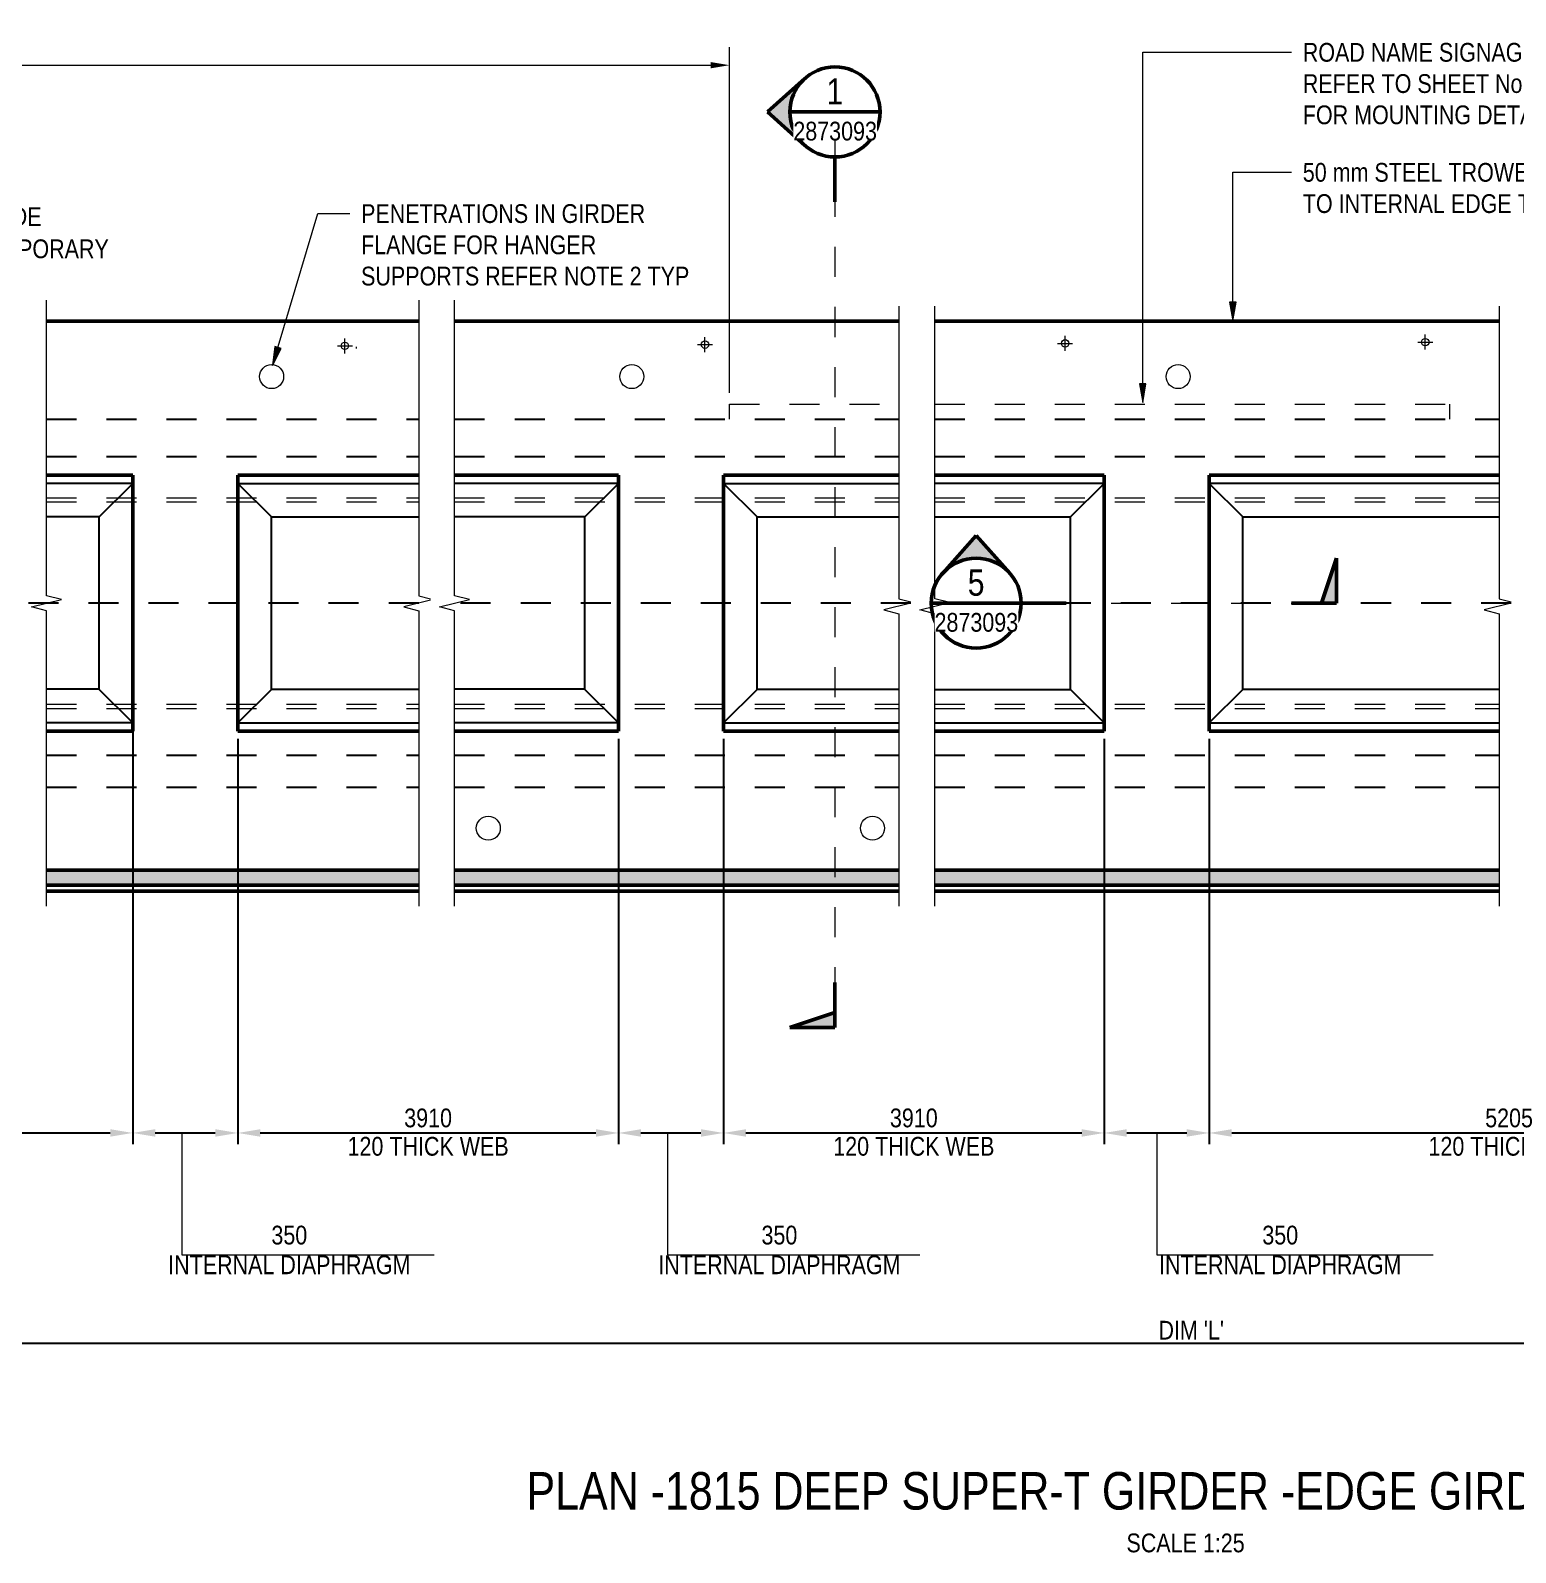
# Model space of a CAD drawing. Header units: metres. Extents: x 17.8 to 37.4, y 3.4 to 57.8.
# Drawn here: x 23.7 to 28.65, y 52.5 to 57.58 of the extents above; entities that cross this region are included whole.
import ezdxf

# ---------------------------------------------------------------- set-up
doc = ezdxf.new("R2010")
doc.units = ezdxf.units.M
for name, pattern in [('Dot_Section Line', [0.02, 0, -0.02]), ('JacobsCenter', [0.015, 0.009, -0.0015, 0.003, -0.0015]), ('JacobsDash', [0.0045, 0.003, -0.0015])]:
    doc.linetypes.add(name, pattern=pattern)
doc.layers.get('Defpoints').update_dxf_attribs({"color": 41})
for name, color, linetype, lineweight in [('A-ANNO-DIMS', 7, 'Continuous', 9), ('A-DETL', 7, 'Continuous', 13), ('A-DETL-GENF', 7, 'Continuous', 9), ('G-ANNO-SYMB', 7, 'Continuous', 9), ('G-ANNO-TEXT', 7, 'Continuous', 9)]:
    doc.layers.add(name, color=color, linetype=linetype, lineweight=lineweight)
doc.styles.add('Arial Narrow', font='ARIALN.TTF', dxfattribs={"height": 0.0625})
doc.styles.add('Arial Narrow_1', font='ARIALN.TTF', dxfattribs={"height": 0.125})
doc.styles.add('Arial Narrow_3', font='ARIALN.TTF', dxfattribs={"height": 0.0875})
doc.dimstyles.new('____ddd____', dxfattribs={"dimscale": 0.3048, "dimtxt": 0.063964, "dimasz": 0.246063, "dimexe": 0.123031, "dimexo": 0.082021, "dimgap": 0.04101, "dimtad": 1, "dimdec": 0, "dimlfac": 1000, "dimzin": 0, "dimdsep": 46, "dimtxsty": 'Arial Narrow', "dimsah": 1, "dimcen": 0.09, "dimaunit": 1, "dimadec": 4, "dimazin": 0, "dimtfac": 1, "dimtdec": 4, "dimtix": 1, "dimtmove": 0, "dimatfit": 3, "dimfxl": 1, "dimtvp": 1, "dimtolj": 1, "dimtzin": 0, "dimarcsym": 2})
doc.dimstyles.new('____ddd_____1', dxfattribs={"dimscale": 0.3048, "dimtxt": 0.063964, "dimasz": 0.246063, "dimexe": 0.123031, "dimexo": 0.082021, "dimgap": 0.04101, "dimtad": 1, "dimdec": 0, "dimlfac": 1000, "dimzin": 0, "dimdsep": 46, "dimtxsty": 'Arial Narrow', "dimsah": 1, "dimcen": 0.09, "dimaunit": 1, "dimadec": 4, "dimazin": 0, "dimtfac": 1, "dimtdec": 4, "dimtix": 1, "dimtmove": 2, "dimatfit": 3, "dimfxl": 1, "dimtvp": 1, "dimtolj": 1, "dimtzin": 0, "dimarcsym": 2})
doc.dimstyles.new('Dimension_Standard_O__mm_', dxfattribs={"dimscale": 0.3048, "dimtxt": 0.063964, "dimasz": 0.205052, "dimexe": 0.19685, "dimexo": 0.123031, "dimgap": 0.123031, "dimtad": 1, "dimdec": 0, "dimlfac": 1000, "dimzin": 0, "dimdsep": 46, "dimtxsty": 'Arial Narrow', "dimsah": 1, "dimcen": 0.09, "dimaunit": 1, "dimadec": 4, "dimazin": 0, "dimtfac": 1, "dimtdec": 4, "dimtix": 1, "dimtmove": 0, "dimatfit": 3, "dimfxl": 1, "dimtvp": 1, "dimtfill": 1, "dimtolj": 1, "dimtzin": 0, "dimlwd": 18, "dimlwe": 18, "dimarcsym": 2})

# ---------------------------------------------------------------- blocks, each defined once
blk = doc.blocks.new('CS_DET_BreakLine_ViewScale - Std Break-6765182-DRG-2873092 - 1815 SUPER-T GIRDER_CONCRETE_EDGE GIRDERS_PLAN')
at = {"layer": 'A-DETL-GENF'}
for p, q in [((0.925, 0), (-0.05, 0)), ((0.9375, 0.05), (0.925, 0)), ((0.96, -0.0398), (0.9375, 0.05)), ((0.975, 0), (0.965, -0.0398)), ((1.95, 0), (0.975, 0))]:
    blk.add_line(p, q, dxfattribs=at)
blk = doc.blocks.new('CS_DET_BreakLine_ViewScale - Std Break-6765181-DRG-2873092 - 1815 SUPER-T GIRDER_CONCRETE_EDGE GIRDERS_PLAN')
at = {"layer": 'A-DETL-GENF'}
for p, q in [((0.925, 0), (-0.05, 0)), ((0.9375, 0.05), (0.925, 0)), ((0.9625, -0.05), (0.9375, 0.05)), ((0.975, 0), (0.9625, -0.05)), ((1.95, 0), (0.975, 0))]:
    blk.add_line(p, q, dxfattribs=at)
blk = doc.blocks.new('CS_DET_BreakLine_ViewScale - Std Break-6764223-DRG-2873092 - 1815 SUPER-T GIRDER_CONCRETE_EDGE GIRDERS_PLAN')
at = {"layer": 'A-DETL-GENF'}
for p, q in [((0.935, 0), (-0.05, 0)), ((0.9475, 0.05), (0.935, 0)), ((0.9725, -0.05), (0.9475, 0.05)), ((0.985, 0), (0.9725, -0.05)), ((1.97, 0), (0.985, 0))]:
    blk.add_line(p, q, dxfattribs=at)
blk = doc.blocks.new('CS_DET_BreakLine_ViewScale - Std Break-V3-DRG-2873092 - 1815 SUPER-T GIRDER_CONCRETE_EDGE GIRDERS_PLAN')
at = {"layer": 'A-DETL-GENF'}
for p, q in [((0.935, 0), (-0.05, 0)), ((0.9475, 0.05), (0.935, 0)), ((0.97, -0.0398), (0.9475, 0.05)), ((0.985, 0), (0.975, -0.0398)), ((1.97, 0), (0.985, 0))]:
    blk.add_line(p, q, dxfattribs=at)
blk = doc.blocks.new('CS_DET_BreakLine_ViewScale - Std Break-5073521-DRG-2873092 - 1815 SUPER-T GIRDER_CONCRETE_EDGE GIRDERS_PLAN')
at = {"layer": 'A-DETL-GENF'}
for p, q in [((0.935, 0), (-0.05, 0)), ((0.9475, 0.05), (0.935, 0)), ((0.9725, -0.05), (0.9475, 0.05)), ((0.985, 0), (0.9725, -0.05)), ((1.97, 0), (0.985, 0))]:
    blk.add_line(p, q, dxfattribs=at)
blk = doc.blocks.new('DIMBLOCK50-DRG-2873092 - 1815 SUPER-T GIRDER_CONCRETE_EDGE GIRDERS_PLAN')
at = {"layer": 'A-ANNO-DIMS', "color": 0, "lineweight": -2, "transparency": 16777216}
for p, q in [((24.0405, 55.2438), (24.0405, 53.8648)), ((22.7721, 55.2161), (22.7721, 53.8648)), ((22.8471, 53.9023), (23.9655, 53.9023))]:
    blk.add_line(p, q, dxfattribs=at)
at = {"layer": 'A-ANNO-DIMS', "color": 0, "transparency": 16777216}
for points in [[(22.8471, 53.9148), (22.8471, 53.8898), (22.7721, 53.9023)], [(23.9655, 53.9148), (23.9655, 53.8898), (24.0405, 53.9023)]]:
    blk.add_solid(points, dxfattribs=at)
at = {"layer": 'Defpoints', "color": 0, "transparency": 16777216}
for p in [(22.7721, 55.2411), (24.0405, 55.2688), (24.0405, 53.9023)]:
    blk.add_point(p, dxfattribs=at)
at = {"layer": 'A-ANNO-DIMS', "color": 0, "transparency": 16777216, "char_height": 0.0625, "width": 0.645736, "attachment_point": 5, "style": 'Arial Narrow'}
for s, insert in [('\\A1;3910\u200e', (23.4063, 53.952)), ('\\A1;120 THICK WEB', (23.4063, 53.8574))]:
    blk.add_mtext(s, dxfattribs=dict(at, insert=insert))
blk = doc.blocks.new('DIMBLOCK51-DRG-2873092 - 1815 SUPER-T GIRDER_CONCRETE_EDGE GIRDERS_PLAN')
at = {"layer": 'A-ANNO-DIMS', "color": 0, "lineweight": -2, "transparency": 16777216}
for p, q in [((24.0405, 55.2438), (24.0405, 53.8648)), ((24.3905, 55.2161), (24.3905, 53.8648)), ((24.1155, 53.9023), (24.3155, 53.9023))]:
    blk.add_line(p, q, dxfattribs=at)
at = {"layer": 'A-ANNO-DIMS', "color": 0, "transparency": 16777216}
for points in [[(24.1155, 53.9148), (24.1155, 53.8898), (24.0405, 53.9023)], [(24.3155, 53.9148), (24.3155, 53.8898), (24.3905, 53.9023)]]:
    blk.add_solid(points, dxfattribs=at)
at = {"layer": 'Defpoints', "color": 0, "transparency": 16777216}
for p in [(24.0405, 55.2688), (24.3905, 55.2411), (24.3905, 53.9023)]:
    blk.add_point(p, dxfattribs=at)
at = {"layer": 'A-ANNO-DIMS', "color": 0, "transparency": 16777216, "insert": (24.5622, 53.5615), "char_height": 0.0625, "width": 0.971041, "attachment_point": 5, "line_spacing_factor": 0.974696, "style": 'Arial Narrow'}
blk.add_mtext('\\A1;350', dxfattribs=at)
at = {"layer": 'A-ANNO-DIMS', "color": 0, "transparency": 16777216, "insert": (24.5622, 53.4625), "char_height": 0.0625, "width": 0.971041, "attachment_point": 5, "style": 'Arial Narrow'}
blk.add_mtext('\\A1;INTERNAL DIAPHRAGM', dxfattribs=at)
blk = doc.blocks.new('DIMBLOCK52-DRG-2873092 - 1815 SUPER-T GIRDER_CONCRETE_EDGE GIRDERS_PLAN')
at = {"layer": 'A-ANNO-DIMS', "color": 0, "lineweight": -2, "transparency": 16777216}
for p, q in [((24.3905, 55.2161), (24.3905, 53.8648)), ((25.6589, 55.2161), (25.6589, 53.8648)), ((24.4655, 53.9023), (25.5839, 53.9023))]:
    blk.add_line(p, q, dxfattribs=at)
at = {"layer": 'A-ANNO-DIMS', "color": 0, "transparency": 16777216}
for points in [[(24.4655, 53.9148), (24.4655, 53.8898), (24.3905, 53.9023)], [(25.5839, 53.9148), (25.5839, 53.8898), (25.6589, 53.9023)]]:
    blk.add_solid(points, dxfattribs=at)
at = {"layer": 'Defpoints', "color": 0, "transparency": 16777216}
for p in [(24.3905, 55.2411), (25.6589, 55.2411), (25.6589, 53.9023)]:
    blk.add_point(p, dxfattribs=at)
at = {"layer": 'A-ANNO-DIMS', "color": 0, "transparency": 16777216, "char_height": 0.0625, "width": 0.645736, "attachment_point": 5, "style": 'Arial Narrow'}
for s, insert in [('\\A1;3910\u200e', (25.0247, 53.952)), ('\\A1;120 THICK WEB', (25.0247, 53.8574))]:
    blk.add_mtext(s, dxfattribs=dict(at, insert=insert))
blk = doc.blocks.new('DIMBLOCK53-DRG-2873092 - 1815 SUPER-T GIRDER_CONCRETE_EDGE GIRDERS_PLAN')
at = {"layer": 'A-ANNO-DIMS', "color": 0, "lineweight": -2, "transparency": 16777216}
for p, q in [((25.6589, 55.2161), (25.6589, 53.8648)), ((26.0089, 55.2161), (26.0089, 53.8648)), ((25.7339, 53.9023), (25.9339, 53.9023))]:
    blk.add_line(p, q, dxfattribs=at)
at = {"layer": 'A-ANNO-DIMS', "color": 0, "transparency": 16777216}
for points in [[(25.7339, 53.9148), (25.7339, 53.8898), (25.6589, 53.9023)], [(25.9339, 53.9148), (25.9339, 53.8898), (26.0089, 53.9023)]]:
    blk.add_solid(points, dxfattribs=at)
at = {"layer": 'Defpoints', "color": 0, "transparency": 16777216}
for p in [(25.6589, 55.2411), (26.0089, 55.2411), (26.0089, 53.9023)]:
    blk.add_point(p, dxfattribs=at)
at = {"layer": 'A-ANNO-DIMS', "color": 0, "transparency": 16777216, "insert": (26.1952, 53.5615), "char_height": 0.0625, "width": 0.971041, "attachment_point": 5, "line_spacing_factor": 0.974696, "style": 'Arial Narrow'}
blk.add_mtext('\\A1;350', dxfattribs=at)
at = {"layer": 'A-ANNO-DIMS', "color": 0, "transparency": 16777216, "insert": (26.1952, 53.4625), "char_height": 0.0625, "width": 0.971041, "attachment_point": 5, "style": 'Arial Narrow'}
blk.add_mtext('\\A1;INTERNAL DIAPHRAGM', dxfattribs=at)
blk = doc.blocks.new('DIMBLOCK54-DRG-2873092 - 1815 SUPER-T GIRDER_CONCRETE_EDGE GIRDERS_PLAN')
at = {"layer": 'A-ANNO-DIMS', "color": 0, "lineweight": -2, "transparency": 16777216}
for p, q in [((26.0089, 55.2161), (26.0089, 53.8648)), ((27.2774, 55.2161), (27.2774, 53.8648)), ((26.0839, 53.9023), (27.2024, 53.9023))]:
    blk.add_line(p, q, dxfattribs=at)
at = {"layer": 'A-ANNO-DIMS', "color": 0, "transparency": 16777216}
for points in [[(26.0839, 53.9148), (26.0839, 53.8898), (26.0089, 53.9023)], [(27.2024, 53.9148), (27.2024, 53.8898), (27.2774, 53.9023)]]:
    blk.add_solid(points, dxfattribs=at)
at = {"layer": 'Defpoints', "color": 0, "transparency": 16777216}
for p in [(26.0089, 55.2411), (27.2774, 55.2411), (27.2774, 53.9023)]:
    blk.add_point(p, dxfattribs=at)
at = {"layer": 'A-ANNO-DIMS', "color": 0, "transparency": 16777216, "char_height": 0.0625, "width": 0.645736, "attachment_point": 5, "style": 'Arial Narrow'}
for s, insert in [('\\A1;3910\u200e', (26.6431, 53.952)), ('\\A1;120 THICK WEB', (26.6431, 53.8574))]:
    blk.add_mtext(s, dxfattribs=dict(at, insert=insert))
blk = doc.blocks.new('DIMBLOCK55-DRG-2873092 - 1815 SUPER-T GIRDER_CONCRETE_EDGE GIRDERS_PLAN')
at = {"layer": 'A-ANNO-DIMS', "color": 0, "lineweight": -2, "transparency": 16777216}
for p, q in [((27.2774, 55.2161), (27.2774, 53.8648)), ((27.6274, 55.2161), (27.6274, 53.8648)), ((27.3524, 53.9023), (27.5524, 53.9023))]:
    blk.add_line(p, q, dxfattribs=at)
at = {"layer": 'A-ANNO-DIMS', "color": 0, "transparency": 16777216}
for points in [[(27.3524, 53.9148), (27.3524, 53.8898), (27.2774, 53.9023)], [(27.5524, 53.9148), (27.5524, 53.8898), (27.6274, 53.9023)]]:
    blk.add_solid(points, dxfattribs=at)
at = {"layer": 'Defpoints', "color": 0, "transparency": 16777216}
for p in [(27.2774, 55.2411), (27.6274, 55.2411), (27.6274, 53.9023)]:
    blk.add_point(p, dxfattribs=at)
at = {"layer": 'A-ANNO-DIMS', "color": 0, "transparency": 16777216, "insert": (27.864, 53.5615), "char_height": 0.0625, "width": 0.971041, "attachment_point": 5, "line_spacing_factor": 0.974696, "style": 'Arial Narrow'}
blk.add_mtext('\\A1;350', dxfattribs=at)
at = {"layer": 'A-ANNO-DIMS', "color": 0, "transparency": 16777216, "insert": (27.864, 53.4625), "char_height": 0.0625, "width": 0.971041, "attachment_point": 5, "style": 'Arial Narrow'}
blk.add_mtext('\\A1;INTERNAL DIAPHRAGM', dxfattribs=at)
blk = doc.blocks.new('DIMBLOCK56-DRG-2873092 - 1815 SUPER-T GIRDER_CONCRETE_EDGE GIRDERS_PLAN')
at = {"layer": 'A-ANNO-DIMS', "color": 0, "lineweight": -2, "transparency": 16777216}
for p, q in [((27.6274, 55.2161), (27.6274, 53.8648)), ((29.6257, 55.2161), (29.6257, 53.8648)), ((27.7024, 53.9023), (29.5507, 53.9023))]:
    blk.add_line(p, q, dxfattribs=at)
at = {"layer": 'A-ANNO-DIMS', "color": 0, "transparency": 16777216}
for points in [[(27.7024, 53.9148), (27.7024, 53.8898), (27.6274, 53.9023)], [(29.5507, 53.9148), (29.5507, 53.8898), (29.6257, 53.9023)]]:
    blk.add_solid(points, dxfattribs=at)
at = {"layer": 'Defpoints', "color": 0, "transparency": 16777216}
for p in [(27.6274, 55.2411), (29.6257, 55.2411), (29.6257, 53.9023)]:
    blk.add_point(p, dxfattribs=at)
at = {"layer": 'A-ANNO-DIMS', "color": 0, "transparency": 16777216, "char_height": 0.0625, "width": 0.645736, "attachment_point": 5, "style": 'Arial Narrow'}
for s, insert in [('\\A1;5205\u200e', (28.6265, 53.952)), ('\\A1;120 THICK WEB', (28.6265, 53.8574))]:
    blk.add_mtext(s, dxfattribs=dict(at, insert=insert))
blk = doc.blocks.new('DIMBLOCK70-DRG-2873092 - 1815 SUPER-T GIRDER_CONCRETE_EDGE GIRDERS_PLAN')
at = {"layer": 'A-ANNO-DIMS', "color": 0, "lineweight": -2, "transparency": 16777216}
for p, q in [((19.2271, 55.6428), (19.2271, 53.1638)), ((35.9079, 55.6428), (35.9079, 53.1638)), ((19.3021, 53.2013), (35.8329, 53.2013))]:
    blk.add_line(p, q, dxfattribs=at)
at = {"layer": 'A-ANNO-DIMS', "color": 0, "transparency": 16777216}
for points in [[(19.3021, 53.2138), (19.3021, 53.1888), (19.2271, 53.2013)], [(35.8329, 53.2138), (35.8329, 53.1888), (35.9079, 53.2013)]]:
    blk.add_solid(points, dxfattribs=at)
at = {"layer": 'Defpoints', "color": 0, "transparency": 16777216}
for p in [(19.2271, 55.6678), (35.9079, 55.6678), (35.9079, 53.2013)]:
    blk.add_point(p, dxfattribs=at)
at = {"layer": 'A-ANNO-DIMS', "color": 0, "transparency": 16777216, "insert": (27.5675, 53.245), "char_height": 0.0625, "width": 0.264386, "attachment_point": 5, "style": 'Arial Narrow'}
blk.add_mtext("\\A1;DIM 'L'", dxfattribs=at)
blk = doc.blocks.new('Drafting View - sectionTail-4870194-DRG-2873092 - 1815 SUPER-T GIRDER_CONCRETE_EDGE GIRDERS_PLAN')
at = {"layer": 'G-ANNO-SYMB'}
blk.add_hatch(color=256, dxfattribs=at).paths.add_polyline_path([(-0.006, 0.006), (-0.004, 0), (-0.006, 0)])
at = {"layer": 'G-ANNO-SYMB', "lineweight": 50}
for p, q in [((-0.006, 0.006), (-0.006, 0)), ((-0.004, 0), (-0.006, 0.006)), ((-0.006, 0), (-0.004, 0)), ((-0.006, 0), (0, 0))]:
    blk.add_line(p, q, dxfattribs=at)
blk = doc.blocks.new('Drafting View - SectionHead-4898858-DRG-2873092 - 1815 SUPER-T GIRDER_CONCRETE_EDGE GIRDERS_PLAN')
at = {"layer": 'G-ANNO-SYMB'}
h = blk.add_hatch(color=256, dxfattribs=at)
edge = h.paths.add_edge_path()
edge.add_line((-0.002, 0.009), (0.00247, 0.004))
edge.add_arc((-0.002, 0), 0.006, 41.8277, 138.1723)
edge.add_line((-0.00647, 0.004), (-0.002, 0.009))
at = {"layer": 'G-ANNO-SYMB', "lineweight": 50}
for p, q in [((-0.002, 0.009), (-0.00647, 0.004)), ((0.00247, 0.004), (-0.002, 0.009)), ((0.004, 0), (0.01, 0))]:
    blk.add_line(p, q, dxfattribs=at)
for start, end in [(360, 180), (180, 360)]:
    blk.add_arc((-0.002, 0), 0.006, start, end, dxfattribs=at)
blk = doc.blocks.new('DIMBLOCK84-DRG-2873092 - 1815 SUPER-T GIRDER_CONCRETE_EDGE GIRDERS_PLAN')
at = {"layer": 'A-ANNO-DIMS', "color": 0, "lineweight": 18, "transparency": 16777216}
for p, q in [((19.2271, 55.7053), (19.2271, 57.5207)), ((26.0289, 56.3688), (26.0289, 57.5207)), ((19.2896, 57.4607), (25.9664, 57.4607))]:
    blk.add_line(p, q, dxfattribs=at)
at = {"layer": 'A-ANNO-DIMS', "color": 0, "transparency": 16777216}
for points in [[(19.2896, 57.4711), (19.2896, 57.4503), (19.2271, 57.4607)], [(25.9664, 57.4711), (25.9664, 57.4503), (26.0289, 57.4607)]]:
    blk.add_solid(points, dxfattribs=at)
at = {"layer": 'Defpoints', "color": 0, "transparency": 16777216}
for p in [(26.0289, 57.4607), (26.0289, 56.3313), (19.2271, 55.6678)]:
    blk.add_point(p, dxfattribs=at)
at = {"layer": 'A-ANNO-DIMS', "color": 0, "lineweight": 18, "transparency": 16777216, "insert": (22.628, 57.5354), "char_height": 0.0625, "width": 0.237582, "attachment_point": 5, "style": 'Arial Narrow', "bg_fill": 3, "box_fill_scale": 1.1, "bg_fill_color": 256, "bg_fill_true_color": 13158600, "bg_fill_transparency": 0}
blk.add_mtext('\\A1;14515\u200e', dxfattribs=at)

msp = doc.modelspace()

# ---------------------------------------------------------------- hatches: boundary and pattern name
at = {"layer": 'A-DETL-GENF', "true_color": 0xd8d8d8}
for points in [[(24.943264, 54.7278177), (24.993264, 54.7278177), (24.993264, 54.7778177), (23.7528931, 54.7778177), (23.7528931, 54.7278177)], [(26.543264, 54.7278177), (26.593264, 54.7278177), (26.593264, 54.7778177), (25.1131117, 54.7778177), (25.1131117, 54.7278177)]]:
    msp.add_hatch(color=254, dxfattribs=at).paths.add_polyline_path(points)
h = msp.add_hatch(color=254, dxfattribs=at)
h.paths.add_polyline_path([(28.4971666, 54.7278177), (28.593264, 54.7278177), (28.593264, 54.7778177), (26.7131117, 54.7778177), (26.7131117, 54.7278177)])
h.paths.add_polyline_path([(30.091597, 54.7278177), (30.091597, 54.7778177), (28.7131117, 54.7778177), (28.7131117, 54.7278177)])
at = {"layer": 'G-ANNO-TEXT'}
for points in [[(27.7061189, 56.6082244), (27.7171393, 56.6707244), (27.6950984, 56.6707244)], [(24.5064016, 56.460234), (24.534823, 56.5169784), (24.5137012, 56.5232769)], [(27.4057071, 56.3363575), (27.4167275, 56.3988575), (27.3946867, 56.3988575)]]:
    msp.add_hatch(color=256, dxfattribs=at).paths.add_polyline_path(points)

# ---------------------------------------------------------------- linework, layer by layer
at = {"layer": 'A-DETL', "lineweight": 50}
for p, q in [((23.7528931, 56.6078177), (24.993264, 56.6078177)), ((25.1131117, 56.6078177), (26.593264, 56.6078177)), ((26.7131117, 56.6078177), (28.593264, 56.6078177)), ((24.0405175, 56.0948158), (23.7528931, 56.0948158)), ((24.0405175, 55.2411496), (24.0405175, 56.0948158)), ((24.3905175, 56.0948158), (24.3905175, 55.2411496)), ((24.3905175, 56.0948158), (24.993264, 56.0948158)), ((25.6589359, 56.0948158), (25.1131117, 56.0948158)), ((25.6589359, 55.2411496), (25.6589359, 56.0948158)), ((26.0089359, 56.0948158), (26.0089359, 55.2411496)), ((26.0089359, 56.0948158), (26.593264, 56.0948158)), ((27.2773544, 56.0948158), (26.7131117, 56.0948158)), ((27.2773544, 55.2411496), (27.2773544, 56.0948158)), ((27.6273544, 56.0948158), (27.6273544, 55.2411496)), ((28.593264, 56.0948158), (27.6273544, 56.0948158)), ((24.0405175, 55.2411496), (23.7528931, 55.2411496)), ((24.3905175, 55.2411496), (24.993264, 55.2411496)), ((25.6589359, 55.2411496), (25.1131117, 55.2411496)), ((26.0089359, 55.2411496), (26.593264, 55.2411496)), ((26.7131117, 55.2411496), (27.2773544, 55.2411496)), ((27.6273544, 55.2411496), (28.593264, 55.2411496)), ((23.7528931, 54.7778177), (24.993264, 54.7778177)), ((25.1131117, 54.7778177), (26.593264, 54.7778177)), ((26.7131117, 54.7778177), (28.593264, 54.7778177)), ((23.7528931, 54.7278177), (24.993264, 54.7278177)), ((23.7528931, 54.7078177), (24.993264, 54.7078177)), ((25.1131117, 54.7278177), (26.593264, 54.7278177)), ((25.1131117, 54.7078177), (26.593264, 54.7078177)), ((26.7131117, 54.7278177), (28.593264, 54.7278177)), ((26.7131117, 54.7078177), (28.593264, 54.7078177))]:
    msp.add_line(p, q, dxfattribs=at)
at = {"layer": 'A-DETL', "linetype": 'JacobsCenter', "lineweight": 9}
for p, q in [((27.1472836, 56.5085765), (27.1472836, 56.5585765)), ((28.3472766, 56.5126735), (28.3472766, 56.5626735)), ((24.7222978, 56.5253822), (24.7722978, 56.5253822)), ((24.7472976, 56.5003825), (24.7472976, 56.5503825)), ((25.9222908, 56.5294792), (25.9722908, 56.5294792)), ((25.9472906, 56.5044795), (25.9472906, 56.5544795)), ((27.1222838, 56.5335762), (27.1722838, 56.5335762)), ((28.3222768, 56.5376732), (28.3722768, 56.5376732))]:
    msp.add_line(p, q, dxfattribs=at)
at = {"layer": 'A-DETL', "lineweight": 18}
for p, q in [((24.7857991, 56.5168005), (24.7857991, 56.5218005)), ((24.2043861, 53.9010104), (24.2043861, 53.4960104)), ((25.8228045, 53.9010104), (25.8228045, 53.4960104)), ((27.453264, 53.9010104), (27.453264, 53.4960104)), ((24.2043861, 53.4960104), (25.0443861, 53.4960104)), ((25.8228045, 53.4960104), (26.6628045, 53.4960104)), ((27.453264, 53.4960104), (28.373264, 53.4960104))]:
    msp.add_line(p, q, dxfattribs=at)
at = {"layer": 'A-DETL', "color": 143, "linetype": 'JacobsDash', "lineweight": 18, "true_color": 0x78aac8}
for p, q in [((26.0289359, 56.3313177), (26.593264, 56.3313177)), ((26.0289359, 56.2813177), (26.0289359, 56.3313177)), ((26.7131117, 56.3313177), (28.4289359, 56.3313177)), ((28.4289359, 56.2813177), (28.4289359, 56.3313177))]:
    msp.add_line(p, q, dxfattribs=at)
at = {"layer": 'A-DETL', "linetype": 'JacobsDash', "lineweight": 25}
for p, q in [((23.7528931, 56.2813177), (24.993264, 56.2813177)), ((25.1131117, 56.2813177), (26.593264, 56.2813177)), ((26.7131117, 56.2813177), (28.593264, 56.2813177)), ((23.7528931, 56.1562108), (24.993264, 56.1562108)), ((25.1131117, 56.1562108), (26.593264, 56.1562108)), ((26.7131117, 56.1562108), (28.593264, 56.1562108)), ((23.7528931, 55.1614226), (24.993264, 55.1614226)), ((25.1131117, 55.1614226), (26.593264, 55.1614226)), ((26.7131117, 55.1614226), (28.593264, 55.1614226)), ((23.7528931, 55.0543177), (24.993264, 55.0543177)), ((25.1131117, 55.0543177), (26.593264, 55.0543177)), ((26.7131117, 55.0543177), (28.593264, 55.0543177))]:
    msp.add_line(p, q, dxfattribs=at)
at = {"layer": 'A-DETL', "lineweight": 25}
for p, q in [((24.0405175, 56.0671173), (23.7528931, 56.0671173)), ((23.9285175, 55.9552421), (24.0405175, 56.0671173)), ((24.3905175, 56.0671173), (24.5025175, 55.9552421)), ((24.3905175, 56.0671173), (24.993264, 56.0671173)), ((25.6589359, 56.0671173), (25.1131117, 56.0671173)), ((25.5469359, 55.9552421), (25.6589359, 56.0671173)), ((26.0089359, 56.0671173), (26.1209359, 55.9552421)), ((26.0089359, 56.0671173), (26.593264, 56.0671173)), ((27.2773544, 56.0671173), (26.7131117, 56.0671173)), ((27.1653544, 55.9552421), (27.2773544, 56.0671173)), ((27.6273544, 56.0671173), (27.7393544, 55.9552421)), ((28.593264, 56.0671173), (27.6273544, 56.0671173)), ((23.9285175, 55.9552421), (23.7528931, 55.9552421)), ((23.9285175, 55.3803932), (23.9285175, 55.9552421)), ((24.5025175, 55.3803932), (24.5025175, 55.9552421)), ((24.5025175, 55.9552421), (24.993264, 55.9552421)), ((25.5469359, 55.9552421), (25.1131117, 55.9552421)), ((25.5469359, 55.3803932), (25.5469359, 55.9552421)), ((26.1209359, 55.3803932), (26.1209359, 55.9552421)), ((26.1209359, 55.9552421), (26.593264, 55.9552421)), ((26.7131117, 55.9552421), (27.1653544, 55.9552421)), ((27.1653544, 55.3803932), (27.1653544, 55.9552421)), ((27.7393544, 55.3803932), (27.7393544, 55.9552421)), ((27.7393544, 55.9552421), (28.593264, 55.9552421)), ((23.9285175, 55.3807233), (23.7528931, 55.3807233)), ((24.0405175, 55.268518), (23.9285175, 55.3803932)), ((24.5025175, 55.3803932), (24.3905175, 55.268518)), ((24.5025175, 55.3807233), (24.993264, 55.3807233)), ((25.5469359, 55.3807233), (25.1131117, 55.3807233)), ((25.6589359, 55.268518), (25.5469359, 55.3803932)), ((26.1209359, 55.3803932), (26.0089359, 55.268518)), ((26.1209359, 55.3807233), (26.593264, 55.3807233)), ((26.7131117, 55.3803932), (27.1653544, 55.3803932)), ((27.2773544, 55.268518), (27.1653544, 55.3803932)), ((27.7393544, 55.3803932), (27.6273544, 55.268518)), ((28.593264, 55.3803932), (27.7393544, 55.3803932)), ((24.0405175, 55.2688482), (23.7528931, 55.2688482)), ((24.3905175, 55.2688482), (24.993264, 55.2688482)), ((25.6589359, 55.2688482), (25.1131117, 55.2688482)), ((26.0089359, 55.2688482), (26.593264, 55.2688482)), ((26.7131117, 55.268518), (27.2773544, 55.268518)), ((27.6273544, 55.268518), (28.593264, 55.268518))]:
    msp.add_line(p, q, dxfattribs=at)
at = {"layer": 'A-DETL', "color": 8, "linetype": 'JacobsDash', "lineweight": 18, "true_color": 0x808080}
for p, q in [((23.7528931, 56.0193596), (24.993264, 56.0193596)), ((23.7528931, 56.0051335), (24.993264, 56.0051335)), ((25.1131117, 56.0193596), (26.593264, 56.0193596)), ((25.1131117, 56.0051335), (26.593264, 56.0051335)), ((26.7131117, 56.0193596), (28.593264, 56.0193596)), ((26.7131117, 56.0051335), (28.593264, 56.0051335)), ((23.7528931, 55.3308319), (24.993264, 55.3308319)), ((23.7528931, 55.3166058), (24.993264, 55.3166058)), ((25.1131117, 55.3308319), (26.593264, 55.3308319)), ((25.1131117, 55.3166058), (26.593264, 55.3166058)), ((26.7131117, 55.3308319), (28.593264, 55.3308319)), ((26.7131117, 55.3166058), (28.593264, 55.3166058))]:
    msp.add_line(p, q, dxfattribs=at)
at = {"layer": 'A-DETL', "linetype": 'JacobsCenter', "lineweight": 25}
for p, q in [((24.993264, 55.6678177), (17.9965473, 55.6678177)), ((28.6331117, 55.6678177), (25.1131117, 55.6678177))]:
    msp.add_line(p, q, dxfattribs=at)
at = {"layer": 'A-DETL', "lineweight": 18}
for centre in [(24.7472977, 56.5253818), (25.9472907, 56.5294788), (27.1472837, 56.5335758), (28.3472767, 56.5376728)]:
    msp.add_circle(centre, 0.0125, dxfattribs=at)
at = {"layer": 'A-DETL'}
for centre in [(24.5033484, 56.4228177), (25.7033484, 56.4228177), (27.5236883, 56.4228177), (25.2253208, 54.9178177), (26.5053208, 54.9178177)]:
    msp.add_circle(centre, 0.04, dxfattribs=at)
at = {"layer": 'G-ANNO-SYMB', "lineweight": 50}
for p, q in [((26.2304404, 57.3048221), (26.5304404, 57.3048221)), ((26.7009768, 55.6678177), (27.0009768, 55.6678177))]:
    msp.add_line(p, q, dxfattribs=at)
at = {"layer": 'G-ANNO-SYMB', "color": 7, "linetype": 'Dot_Section Line', "true_color": 0xffffff}
for p, q in [((26.3804404, 57.2548221), (26.3804404, 54.4039742)), ((26.9009768, 55.6678177), (27.9010295, 55.6678177))]:
    msp.add_line(p, q, dxfattribs=at)
at = {"layer": 'G-ANNO-TEXT'}
for p, q in [((27.4057071, 57.5035999), (27.9017457, 57.5035999)), ((27.4057071, 56.3363575), (27.4057071, 57.5035999)), ((27.7061189, 57.1035999), (27.9017457, 57.1035999)), ((27.7061189, 56.6082244), (27.7061189, 57.1035999)), ((27.7171393, 56.6707244), (27.6950984, 56.6707244)), ((27.6950984, 56.6707244), (27.7061189, 56.6082244)), ((27.7061189, 56.6082244), (27.7171393, 56.6707244)), ((27.4167275, 56.3988575), (27.3946867, 56.3988575)), ((27.3946867, 56.3988575), (27.4057071, 56.3363575)), ((27.4057071, 56.3363575), (27.4167275, 56.3988575))]:
    msp.add_line(p, q, dxfattribs=at)

# ---------------------------------------------------------------- block references
at = {"layer": 'A-DETL-GENF'}
for name, p, rotation in [('CS_DET_BreakLine_ViewScale - Std Break-6764223-DRG-2873092 - 1815 SUPER-T GIRDER_CONCRETE_EDGE GIRDERS_PLAN', (23.7528931, 56.6278177), 270.0000000000006), ('CS_DET_BreakLine_ViewScale - Std Break-V3-DRG-2873092 - 1815 SUPER-T GIRDER_CONCRETE_EDGE GIRDERS_PLAN', (24.993264, 54.7078177), 90.00000000000017), ('CS_DET_BreakLine_ViewScale - Std Break-5073521-DRG-2873092 - 1815 SUPER-T GIRDER_CONCRETE_EDGE GIRDERS_PLAN', (25.1131117, 56.6278177), 270.0000000000006), ('CS_DET_BreakLine_ViewScale - Std Break-6765182-DRG-2873092 - 1815 SUPER-T GIRDER_CONCRETE_EDGE GIRDERS_PLAN', (26.593264, 54.7078177), 90.00000000000017), ('CS_DET_BreakLine_ViewScale - Std Break-6765181-DRG-2873092 - 1815 SUPER-T GIRDER_CONCRETE_EDGE GIRDERS_PLAN', (26.7131117, 56.6078177), 270.0000000000006), ('CS_DET_BreakLine_ViewScale - Std Break-6765182-DRG-2873092 - 1815 SUPER-T GIRDER_CONCRETE_EDGE GIRDERS_PLAN', (28.593264, 54.7078177), 90.00000000000017)]:
    msp.add_blockref(name, p, dxfattribs=dict(at, rotation=rotation))
at = {"layer": 'G-ANNO-SYMB', "lineweight": 50, "extrusion": (0, 0, -1), "xscale": 24.99999999999999, "yscale": 24.99999999999999, "zscale": 24.99999999999999, "rotation": 270.0000000000005}
msp.add_blockref('Drafting View - SectionHead-4898858-DRG-2873092 - 1815 SUPER-T GIRDER_CONCRETE_EDGE GIRDERS_PLAN', (-26.3804404, 57.2548221), dxfattribs=at)
at = {"layer": 'G-ANNO-SYMB', "lineweight": 50, "xscale": 24.99999999999999, "yscale": 24.99999999999999, "zscale": 24.99999999999999}
msp.add_blockref('Drafting View - SectionHead-4898858-DRG-2873092 - 1815 SUPER-T GIRDER_CONCRETE_EDGE GIRDERS_PLAN', (26.9009768, 55.6678177), dxfattribs=at)
at = {"layer": 'G-ANNO-SYMB', "lineweight": 50, "extrusion": (0, 0, -1), "xscale": 24.99999999999999, "yscale": 24.99999999999999, "zscale": 24.99999999999999}
msp.add_blockref('Drafting View - sectionTail-4870194-DRG-2873092 - 1815 SUPER-T GIRDER_CONCRETE_EDGE GIRDERS_PLAN', (-27.9010295, 55.6678177), dxfattribs=at)
at = {"layer": 'G-ANNO-SYMB', "lineweight": 50, "xscale": 24.99999999999999, "yscale": 24.99999999999999, "zscale": 24.99999999999999, "rotation": 89.99999999999937}
msp.add_blockref('Drafting View - sectionTail-4870194-DRG-2873092 - 1815 SUPER-T GIRDER_CONCRETE_EDGE GIRDERS_PLAN', (26.3804404, 54.4039742), dxfattribs=at)

# ---------------------------------------------------------------- texts
at = {"layer": 'G-ANNO-TEXT', "attachment_point": 1, "bg_fill": 3, "box_fill_scale": 1, "bg_fill_color": 256, "bg_fill_transparency": 0}
for s, insert, char_height, style in [('ROAD NAME SIGNAGE TES 20640 ', (27.9392457, 57.5348499), 0.0625, 'Arial Narrow'), ('REFER TO SHEET No. 2873271 ', (27.9392457, 57.4306702), 0.0625, 'Arial Narrow'), ('FOR MOUNTING DETAILS', (27.9392457, 57.3264905), 0.0625, 'Arial Narrow'), ('50 mm STEEL TROWEL FINISH ', (27.9392457, 57.1348499), 0.0625, 'Arial Narrow'), ('TO INTERNAL EDGE TYP', (27.9392457, 57.0306702), 0.0625, 'Arial Narrow'), ('25 CONDUIT THROUGH OUTSIDE ', (22.5912852, 56.9874979), 0.0625, 'Arial Narrow'), ('GIRDER FLANGE ONLY FOR TEMPORARY ', (22.5168711, 56.880011), 0.0625, 'Arial Narrow'), ('PLAN -1815 DEEP SUPER-T GIRDER -EDGE GIRDER GIR232101', (25.3523895, 52.7722031), 0.125, 'Arial Narrow_1'), ('SCALE 1:25', (27.3516395, 52.5673656), 0.0625, 'Arial Narrow')]:
    msp.add_mtext(s, dxfattribs=dict(at, insert=insert, char_height=char_height, style=style))

# ---------------------------------------------------------------- dimensions: what is measured, and where the dimension line sits
at = {"layer": 'A-ANNO-DIMS'}
for base, p1, p2, text, override, picture, middle in [((35.9079433, 53.2012597), (19.2270977, 55.6678177), (35.9079433, 55.6678177), "DIM 'L'", {"dimpost": '<>', "dimfxl": 16.680846}, 'DIMBLOCK70-DRG-2873092 - 1815 SUPER-T GIRDER_CONCRETE_EDGE GIRDERS_PLAN', (27.5675205, 53.245031)), ((24.0405175, 53.9022701), (22.7720991, 55.2411496), (24.0405175, 55.2688482), '3910\u200e\\X120 THICK WEB', {"dimpost": '<>', "dimfxl": 1.268721}, 'DIMBLOCK50-DRG-2873092 - 1815 SUPER-T GIRDER_CONCRETE_EDGE GIRDERS_PLAN', (23.4063083, 53.9022701)), ((25.6589359, 53.9022701), (24.3905175, 55.2411496), (25.6589359, 55.2411496), '3910\u200e\\X120 THICK WEB', {"dimpost": '<>', "dimfxl": 1.268418}, 'DIMBLOCK52-DRG-2873092 - 1815 SUPER-T GIRDER_CONCRETE_EDGE GIRDERS_PLAN', (25.0247267, 53.9022701)), ((27.2773544, 53.9022701), (26.0089359, 55.2411496), (27.2773544, 55.2411496), '3910\u200e\\X120 THICK WEB', {"dimpost": '<>', "dimfxl": 1.268418}, 'DIMBLOCK54-DRG-2873092 - 1815 SUPER-T GIRDER_CONCRETE_EDGE GIRDERS_PLAN', (26.6431451, 53.9022701)), ((29.6256874, 53.9022701), (27.6273544, 55.2411496), (29.6256874, 55.2411496), '5205\u200e\\X120 THICK WEB', {"dimpost": '<>', "dimfxl": 1.998333}, 'DIMBLOCK56-DRG-2873092 - 1815 SUPER-T GIRDER_CONCRETE_EDGE GIRDERS_PLAN', (28.6265209, 53.9022701))]:
    dim = msp.add_linear_dim(base=base, p1=p1, p2=p2, text=text, dimstyle='____ddd____', override=override, dxfattribs=at)
    dim.commit()
    dim.dimension.update_dxf_attribs({"geometry": picture, "text_midpoint": middle})
for base, p1, p2, override, picture, middle in [((24.3905175, 53.9022701), (24.0405175, 55.2688482), (24.3905175, 55.2411496), {"dimpost": '<>', "dimfxl": 0.351094}, 'DIMBLOCK51-DRG-2873092 - 1815 SUPER-T GIRDER_CONCRETE_EDGE GIRDERS_PLAN', (24.5622488, 53.5072888)), ((26.0089359, 53.9022701), (25.6589359, 55.2411496), (26.0089359, 55.2411496), {"dimpost": '<>', "dimfxl": 0.35}, 'DIMBLOCK53-DRG-2873092 - 1815 SUPER-T GIRDER_CONCRETE_EDGE GIRDERS_PLAN', (26.1952474, 53.5072888)), ((27.6273544, 53.9022701), (27.2773544, 55.2411496), (27.6273544, 55.2411496), {"dimpost": '<>', "dimfxl": 0.35}, 'DIMBLOCK55-DRG-2873092 - 1815 SUPER-T GIRDER_CONCRETE_EDGE GIRDERS_PLAN', (27.8639579, 53.5072888))]:
    dim = msp.add_linear_dim(base=base, p1=p1, p2=p2, text='<>\\XINTERNAL DIAPHRAGM', dimstyle='____ddd_____1', override=override, dxfattribs=at)
    dim.commit()
    dim.dimension.update_dxf_attribs({"geometry": picture, "text_midpoint": middle, "dimtype": 160})

# ---------------------------------------------------------------- next in the draw order: texts
at = {"layer": 'G-ANNO-SYMB', "char_height": 0.0875, "attachment_point": 1, "style": 'Arial Narrow_3', "bg_fill": 3, "box_fill_scale": 1, "bg_fill_color": 256, "bg_fill_transparency": 0}
for s, insert in [('1', (26.3523049, 57.4172458)), ('5', (26.8228413, 55.7802413))]:
    msp.add_mtext(s, dxfattribs=dict(at, insert=insert))
at = {"layer": 'G-ANNO-SYMB', "char_height": 0.0625, "attachment_point": 1, "style": 'Arial Narrow', "bg_fill": 3, "box_fill_scale": 1, "bg_fill_color": 256, "bg_fill_true_color": 13158600, "bg_fill_transparency": 0}
for insert in [(26.2415549, 57.2722303), (26.7120913, 55.6352258)]:
    msp.add_mtext('2873093', dxfattribs=dict(at, insert=insert))

# ---------------------------------------------------------------- next in the draw order: dimensions: what is measured, and where the dimension line sits
at = {"layer": 'A-ANNO-DIMS', "lineweight": 18}
dim = msp.add_linear_dim(base=(26.0289359, 57.4606945), p1=(19.2270977, 55.6678177), p2=(26.0289359, 56.3313177), text='14515\u200e', dimstyle='Dimension_Standard_O__mm_', override={"dimpost": '<>', "dimfxl": 6.834123}, dxfattribs=at)
dim.commit()
dim.dimension.update_dxf_attribs({"geometry": 'DIMBLOCK84-DRG-2873092 - 1815 SUPER-T GIRDER_CONCRETE_EDGE GIRDERS_PLAN', "text_midpoint": (22.6280168, 57.5354345)})

# ---------------------------------------------------------------- next in the draw order: linework, layer by layer
at = {"layer": 'G-ANNO-TEXT'}
for p, q in [((24.5064016, 56.460234), (24.6572731, 56.9661698)), ((24.6572731, 56.9661698), (24.7638425, 56.9661698)), ((24.5137012, 56.5232769), (24.5064016, 56.460234)), ((24.5064016, 56.460234), (24.534823, 56.5169784)), ((24.534823, 56.5169784), (24.5137012, 56.5232769))]:
    msp.add_line(p, q, dxfattribs=at)

# ---------------------------------------------------------------- next in the draw order: texts
at = {"layer": 'G-ANNO-TEXT', "char_height": 0.0625, "attachment_point": 1, "style": 'Arial Narrow', "bg_fill": 3, "box_fill_scale": 1, "bg_fill_color": 256, "bg_fill_transparency": 0}
for s, insert in [('PENETRATIONS IN GIRDER ', (24.8013425, 56.9974198)), ('FLANGE FOR HANGER ', (24.8013425, 56.8932401)), ('SUPPORTS REFER NOTE 2 TYP', (24.8013425, 56.7890604))]:
    msp.add_mtext(s, dxfattribs=dict(at, insert=insert))

doc.saveas('drawing.dxf')
